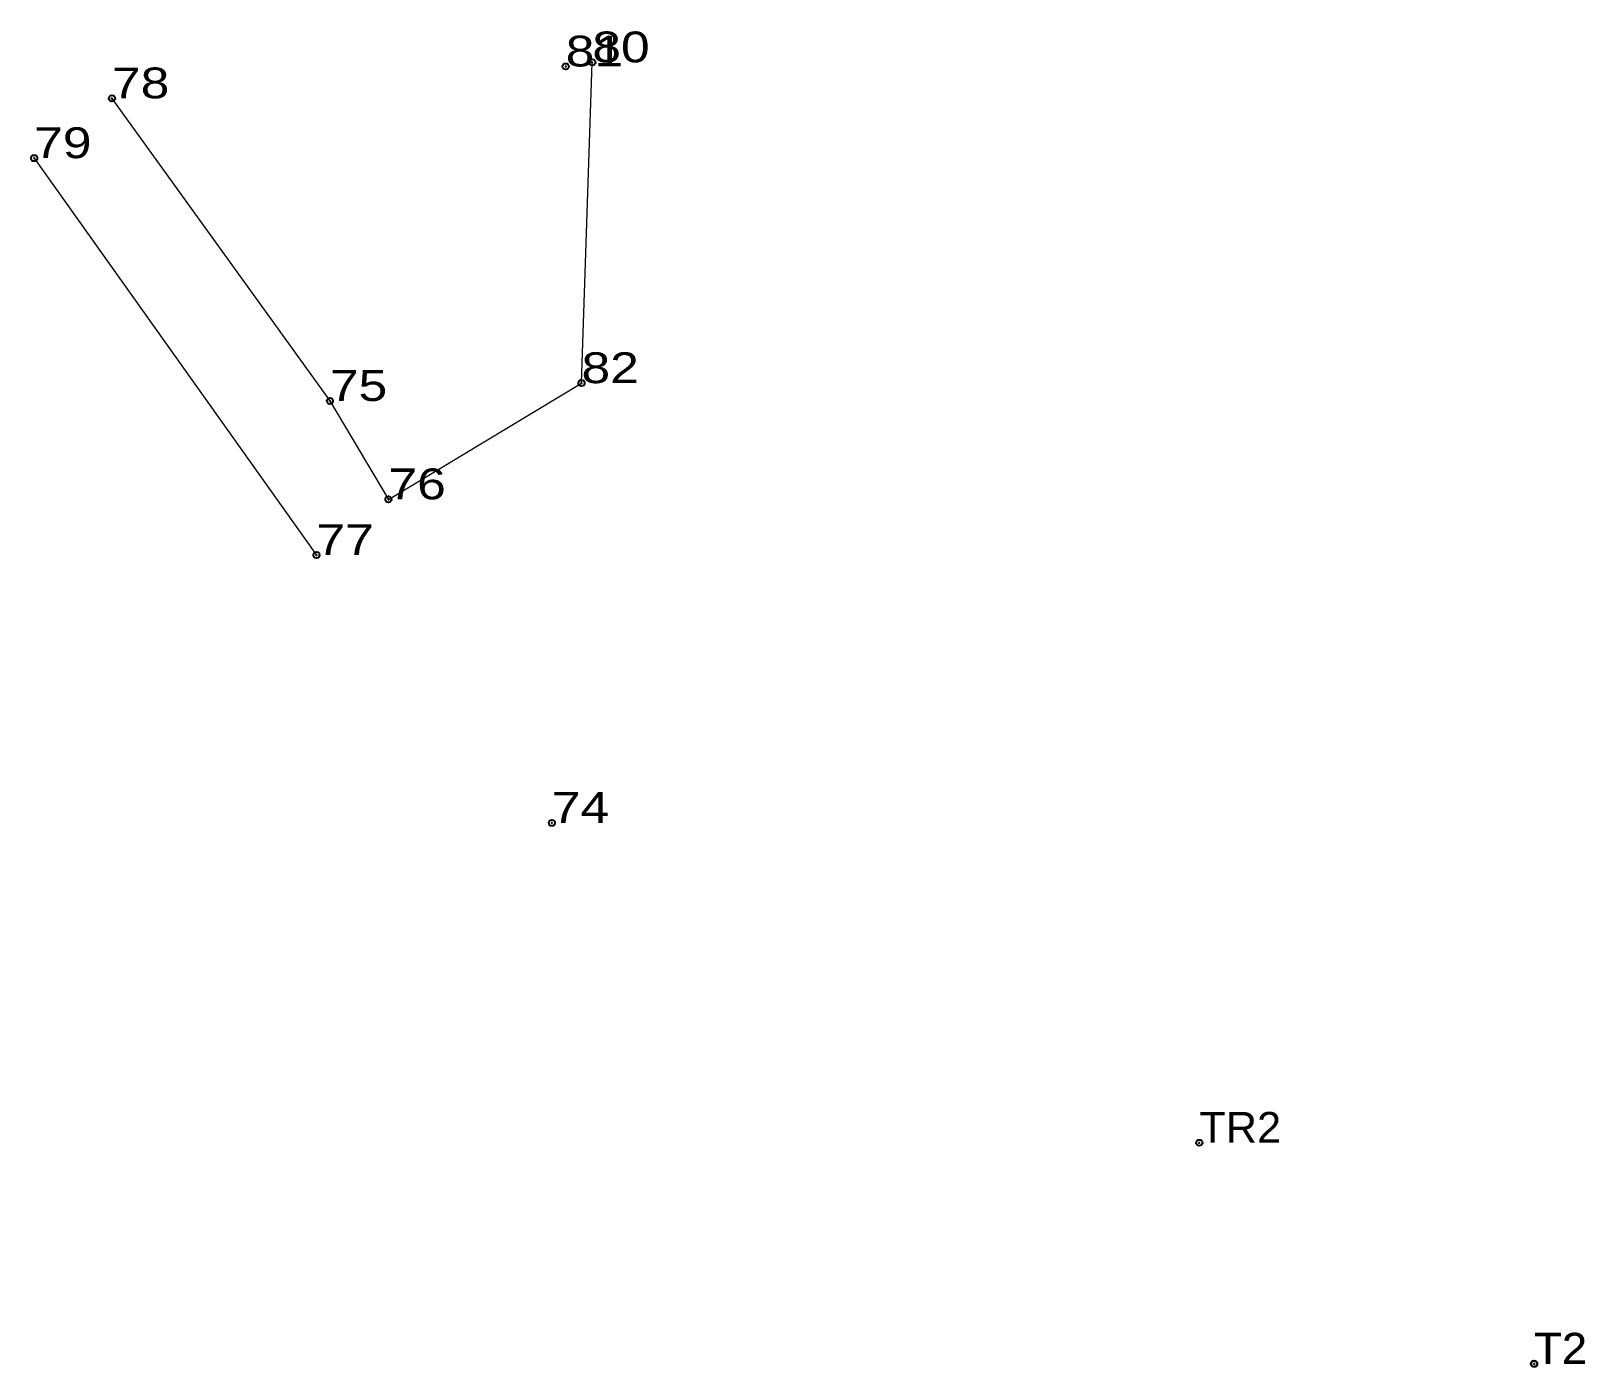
# Model space of a CAD drawing. Header units: metres. Extents: x 536153 to 538812, y 1836835 to 1839071.
# Drawn here: x 536739.3 to 536829.9, y 1838993.5 to 1839071.5 of the extents above.
import ezdxf

# ---------------------------------------------------------------- set-up
doc = ezdxf.new("R2010")
doc.units = ezdxf.units.M
doc.header["$LTSCALE"] = 0.72
doc.header["$PDMODE"] = 32
doc.header["$PDSIZE"] = 0.36
doc.layers.add('12', color=7, linetype='Continuous')
doc.layers.add('7', color=7, linetype='Continuous')
doc.layers.add('36', color=7, linetype='Continuous', lineweight=13)

msp = doc.modelspace()

# ---------------------------------------------------------------- linework, layer by layer
at = {"layer": '36'}
msp.add_line((536739.46, 1839064.05), (536755.93, 1839040.89), dxfattribs=at)
msp.add_lwpolyline([(536744, 1839067.54), (536756.71, 1839049.88), (536760.13, 1839044.14), (536771.39, 1839050.92), (536772.02, 1839069.64)], dxfattribs=at)
at = {"layer": '7'}
for p in [(536770.47, 1839069.4), (536772.02, 1839069.64), (536744, 1839067.54), (536739.46, 1839064.05), (536771.39, 1839050.92), (536756.71, 1839049.88), (536760.13, 1839044.14), (536755.93, 1839040.89), (536769.66, 1839025.26), (536807.43, 1839006.59), (536826.96, 1838993.7), (536826.97, 1838993.69)]:
    msp.add_point(p, dxfattribs=at)

# ---------------------------------------------------------------- texts
at = {"layer": '12'}
for s, width, p in [('81', 1.25, (536770.47, 1839069.4)), ('80', 1.25, (536772.02, 1839069.64)), ('78', 1.25, (536744, 1839067.54)), ('79', 1.25, (536739.46, 1839064.05)), ('82', 1.25, (536771.39, 1839050.92)), ('75', 1.25, (536756.71, 1839049.88)), ('76', 1.25, (536760.13, 1839044.14)), ('77', 1.25, (536755.93, 1839040.89)), ('74', 1.25, (536769.66, 1839025.26)), ('TR2', 1.05, (536807.43, 1839006.59)), ('TR2', 1.05, (536807.43, 1839006.59)), ('T2', 1.1, (536826.96, 1838993.7)), ('T2', 1.1, (536826.97, 1838993.69))]:
    msp.add_text(s, height=1.8, dxfattribs=dict(at, width=width)).set_placement(p)

doc.saveas('drawing.dxf')
